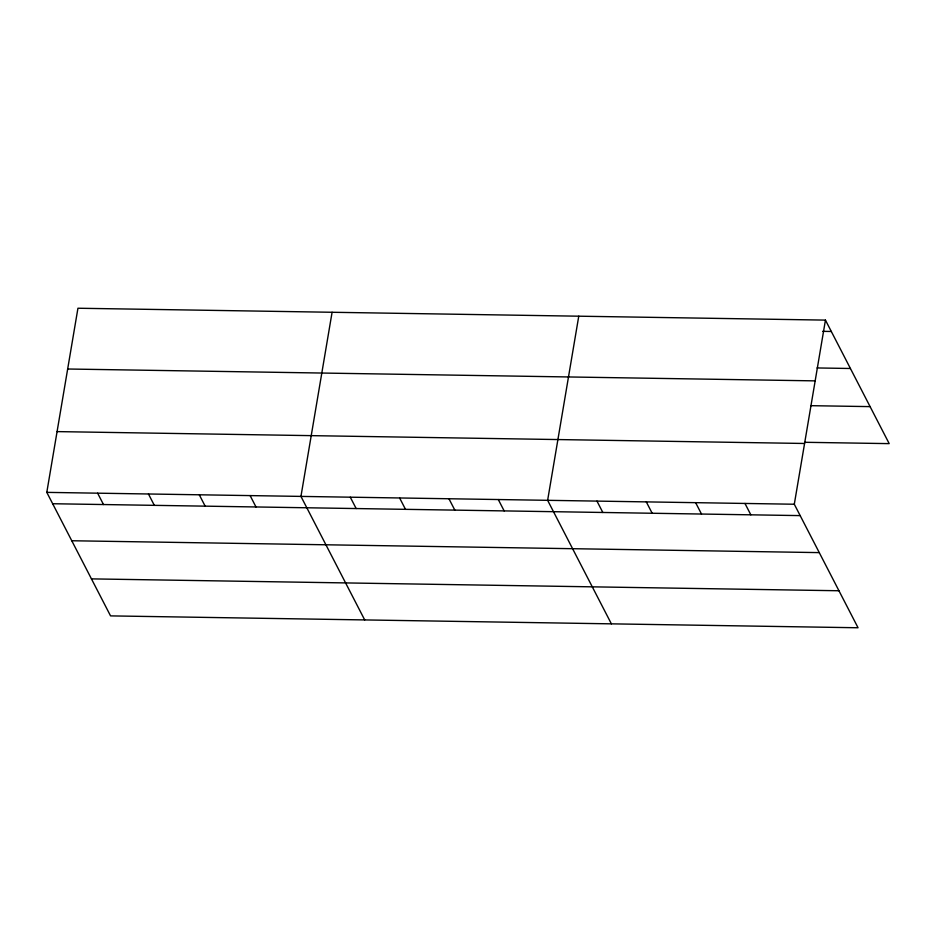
<?xml version="1.0" encoding="UTF-8"?>
<svg xmlns="http://www.w3.org/2000/svg" width="936" height="936" viewBox="0 0 936 936"><rect width="100%" height="100%" fill="white"/><g stroke="black" fill="none" stroke-linecap="round" stroke-linejoin="round"><path stroke-width="1.4" d="M825.447 320.112L794.301 504.235L858.055 627.763L110.553 615.888L46.8 492.371L77.945 308.236L825.447 320.112L889.2 443.629L805.042 442.295M332.093 312.273L300.947 496.408L364.701 619.924M578.764 316.192L547.63 500.327L611.383 623.844M822.604 331.344L831.308 331.473M817.046 367.953L850.414 368.491M67.661 369.006L815.174 380.87M810.599 405.674L870.094 406.622M57.073 431.601L804.586 443.477M46.8 492.371L794.301 504.235M52.662 503.732L800.175 515.607M71.768 540.751L819.281 552.614M91.447 578.881L838.96 590.756M744.974 503.463L750.836 514.823M695.635 502.679L701.497 514.039M646.296 501.895L652.17 513.256M596.969 501.111L602.831 512.472M498.291 499.543L504.165 510.904M448.952 498.759L454.826 510.12M399.625 497.975L405.487 509.336M350.286 497.191L356.16 508.552M250.123 495.6L255.984 506.961M199.286 494.793L205.159 506.154M148.461 493.986L154.323 505.346M97.625 493.178L103.498 504.539"/></g></svg>
